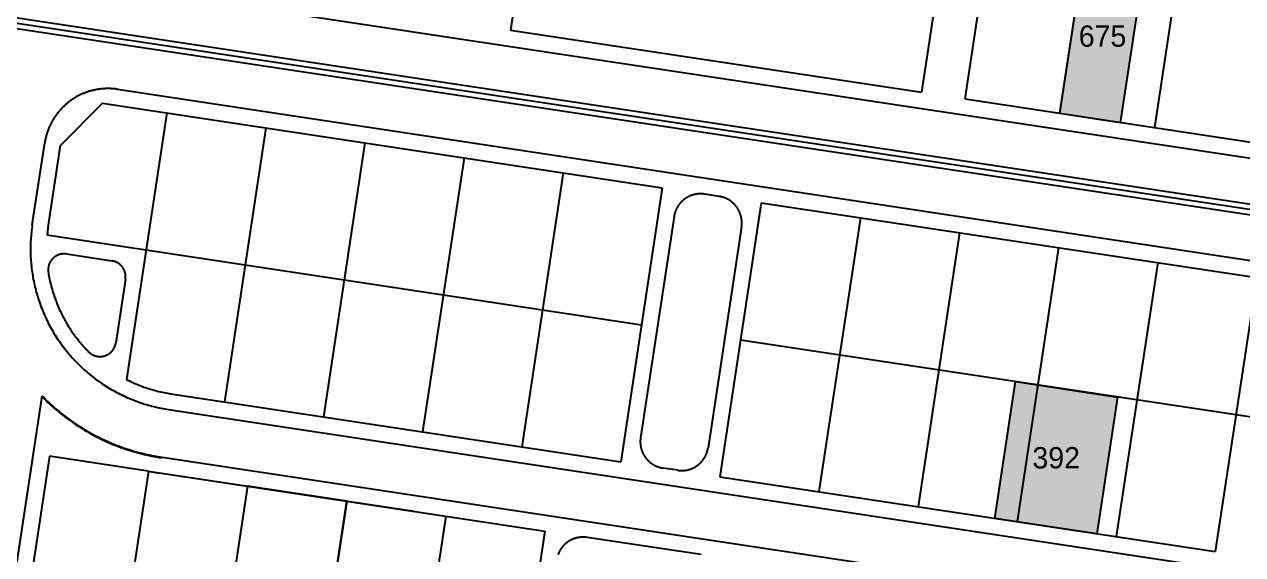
# Model space of a CAD drawing. Header units: metres. Extents: x 680594 to 684853, y 828874 to 830078.
# Drawn here: x 681209.9 to 681438.4, y 829731.7 to 829831.2 of the extents above; entities that cross this region are included whole.
import ezdxf
from ezdxf.enums import TextEntityAlignment as Align

# ---------------------------------------------------------------- set-up
doc = ezdxf.new("R2010")
doc.units = ezdxf.units.M
for name, color, linetype in [('PLOT_LINES', 7, 'Continuous'), ('PLOT_NUMBERS', 7, 'Continuous'), ('SELECTED_PLOTS', 3, 'Continuous')]:
    doc.layers.add(name, color=color, linetype=linetype)

msp = doc.modelspace()

# ---------------------------------------------------------------- hatches: boundary and pattern name
at = {"layer": 'SELECTED_PLOTS'}
h = msp.add_hatch(color=3, dxfattribs=at)
h.dxf.hatch_style = 1
h.paths.add_polyline_path([(681415.44, 829812.75), (681404.11, 829814.45), (681408.81, 829845.29), (681420.1, 829843.58)])
h = msp.add_hatch(color=3, dxfattribs=at)
h.dxf.hatch_style = 1
h.paths.add_polyline_path([(681395.81, 829764.18), (681399.9, 829763.55), (681414.92, 829761.25), (681411.02, 829735.56), (681391.92, 829738.46)])

# ---------------------------------------------------------------- linework, layer by layer
at = {"layer": 'PLOT_LINES'}
for points in [[(681309.65, 829886.98), (681301.06, 829830.12)], [(681386.78, 829875.32), (681378.18, 829818.46)], [(681386.33, 829817.23), (681394.93, 829874.09)], [(681404.13, 829814.54), (681412.72, 829871.39)], [(681421.93, 829811.85), (681430.52, 829868.7)], [(680992.67, 829864.11), (681644.26, 829765.59)], [(680992.67, 829864.11), (681644.26, 829765.59)], [(681006.12, 829863.09), (681644.43, 829766.58)], [(681007.11, 829860.91), (681644.13, 829764.6)], [(681230.17, 829837.81), (681448.17, 829804.85)], [(681301.06, 829830.12), (681378.18, 829818.46)], [(681227.33, 829819.02), (681227.19, 829819.04), (681227.05, 829819.06), (681226.91, 829819.08), (681226.77, 829819.09), (681226.63, 829819.11), (681226.49, 829819.12), (681226.35, 829819.13), (681226.21, 829819.14), (681226.07, 829819.15), (681225.93, 829819.15), (681225.79, 829819.15), (681225.65, 829819.16), (681225.5, 829819.16), (681225.36, 829819.16), (681225.22, 829819.15), (681225.08, 829819.15), (681224.94, 829819.14), (681224.8, 829819.13), (681224.66, 829819.13), (681224.52, 829819.11), (681224.38, 829819.1), (681224.24, 829819.09), (681224.1, 829819.07), (681223.96, 829819.05), (681223.82, 829819.03), (681223.68, 829819.01), (681223.54, 829818.99), (681223.41, 829818.97), (681223.27, 829818.94), (681223.13, 829818.91), (681222.99, 829818.88), (681222.85, 829818.85), (681222.72, 829818.82), (681222.58, 829818.79), (681222.45, 829818.75), (681222.31, 829818.72), (681222.17, 829818.68), (681222.04, 829818.64), (681221.91, 829818.6), (681221.77, 829818.55), (681221.64, 829818.51), (681221.51, 829818.46), (681221.37, 829818.41), (681221.24, 829818.36), (681221.11, 829818.31), (681220.98, 829818.26), (681220.85, 829818.21), (681220.72, 829818.15), (681220.59, 829818.09), (681220.46, 829818.03), (681220.34, 829817.97), (681220.21, 829817.91), (681220.08, 829817.85), (681219.96, 829817.78), (681219.84, 829817.72), (681219.71, 829817.65), (681219.59, 829817.58), (681219.47, 829817.51), (681219.35, 829817.44), (681219.23, 829817.37), (681219.11, 829817.29), (681218.99, 829817.22), (681218.87, 829817.14), (681218.76, 829817.06), (681218.64, 829816.98), (681218.53, 829816.9), (681218.41, 829816.82), (681218.3, 829816.73), (681218.19, 829816.65), (681218.08, 829816.56), (681217.97, 829816.47), (681217.86, 829816.38), (681217.75, 829816.29), (681217.64, 829816.2), (681217.54, 829816.11), (681217.43, 829816.01), (681217.33, 829815.92), (681217.23, 829815.82), (681217.13, 829815.72), (681217.03, 829815.62), (681216.93, 829815.52), (681216.83, 829815.42), (681216.74, 829815.32), (681216.64, 829815.21), (681216.55, 829815.11), (681216.45, 829815), (681216.36, 829814.9), (681216.27, 829814.79), (681216.18, 829814.68), (681216.1, 829814.57), (681216.01, 829814.46), (681215.92, 829814.35), (681215.84, 829814.23), (681215.76, 829814.12), (681215.68, 829814), (681215.6, 829813.89), (681215.52, 829813.77), (681215.44, 829813.65), (681215.37, 829813.53), (681215.29, 829813.42), (681215.22, 829813.29), (681215.15, 829813.17), (681215.08, 829813.05), (681215.01, 829812.93), (681214.94, 829812.8), (681214.88, 829812.68), (681214.82, 829812.55), (681214.75, 829812.43), (681214.69, 829812.3), (681214.63, 829812.17), (681214.57, 829812.05), (681214.52, 829811.92), (681214.46, 829811.79), (681214.41, 829811.66), (681214.36, 829811.53), (681214.31, 829811.4), (681214.26, 829811.26), (681214.21, 829811.13), (681214.16, 829811), (681214.12, 829810.87), (681214.08, 829810.73), (681214.04, 829810.6), (681214, 829810.46), (681213.96, 829810.33), (681213.92, 829810.19), (681213.89, 829810.05), (681213.85, 829809.92), (681213.82, 829809.78), (681213.79, 829809.64), (681213.76, 829809.51), (681213.74, 829809.37), (681213.71, 829809.23), (681213.69, 829809.09), (681213.67, 829808.95)], [(681227.33, 829819.02), (681518.5, 829775)], [(681386.33, 829817.23), (681448.62, 829807.81)], [(681216.63, 829808.5), (681224.54, 829816.41)], [(681224.54, 829816.41), (681329.51, 829800.54)], [(681236.57, 829814.59), (681229, 829764.56)], [(681255.16, 829811.78), (681247.38, 829760.36)], [(681211.34, 829793.57), (681213.67, 829808.95)], [(681214.31, 829793.12), (681216.63, 829808.5)], [(681273.75, 829808.97), (681265.97, 829757.55)], [(681292.33, 829806.16), (681284.56, 829754.74)], [(681310.92, 829803.35), (681303.15, 829751.93)], [(681329.51, 829800.54), (681321.74, 829749.12)], [(681337.42, 829799.34), (681337.36, 829799.35), (681337.31, 829799.36), (681337.25, 829799.37), (681337.19, 829799.37), (681337.13, 829799.38), (681337.07, 829799.38), (681337.01, 829799.39), (681336.96, 829799.39), (681336.9, 829799.39), (681336.84, 829799.4), (681336.78, 829799.4), (681336.72, 829799.4), (681336.66, 829799.4), (681336.6, 829799.4), (681336.55, 829799.4), (681336.49, 829799.4), (681336.43, 829799.39), (681336.37, 829799.39), (681336.31, 829799.39), (681336.25, 829799.38), (681336.19, 829799.38), (681336.14, 829799.37), (681336.08, 829799.36), (681336.02, 829799.36), (681335.96, 829799.35), (681335.9, 829799.34), (681335.85, 829799.33), (681335.79, 829799.32), (681335.73, 829799.31), (681335.67, 829799.3), (681335.62, 829799.29), (681335.56, 829799.27), (681335.5, 829799.26), (681335.44, 829799.24), (681335.39, 829799.23), (681335.33, 829799.21), (681335.27, 829799.2), (681335.22, 829799.18), (681335.16, 829799.16), (681335.11, 829799.15), (681335.05, 829799.13), (681335, 829799.11), (681334.94, 829799.09), (681334.89, 829799.07), (681334.83, 829799.05), (681334.78, 829799.02), (681334.72, 829799), (681334.67, 829798.98), (681334.62, 829798.96), (681334.56, 829798.93), (681334.51, 829798.91), (681334.46, 829798.88), (681334.4, 829798.85), (681334.35, 829798.83), (681334.3, 829798.8), (681334.25, 829798.77), (681334.2, 829798.74), (681334.15, 829798.71), (681334.1, 829798.68), (681334.05, 829798.65), (681334, 829798.62), (681333.95, 829798.59), (681333.9, 829798.56), (681333.85, 829798.52), (681333.8, 829798.49), (681333.75, 829798.46), (681333.71, 829798.42), (681333.66, 829798.39), (681333.61, 829798.35), (681333.57, 829798.32), (681333.52, 829798.28), (681333.48, 829798.24), (681333.43, 829798.2), (681333.39, 829798.17), (681333.34, 829798.13), (681333.3, 829798.09), (681333.26, 829798.05), (681333.21, 829798.01), (681333.17, 829797.97), (681333.13, 829797.93), (681333.09, 829797.88), (681333.05, 829797.84), (681333.01, 829797.8), (681332.97, 829797.76), (681332.93, 829797.71), (681332.89, 829797.67), (681332.85, 829797.62), (681332.82, 829797.58), (681332.78, 829797.53), (681332.74, 829797.49), (681332.71, 829797.44), (681332.67, 829797.39), (681332.64, 829797.35), (681332.6, 829797.3), (681332.57, 829797.25), (681332.54, 829797.2), (681332.5, 829797.15), (681332.47, 829797.11), (681332.44, 829797.06), (681332.41, 829797.01), (681332.38, 829796.96), (681332.35, 829796.91), (681332.32, 829796.85), (681332.29, 829796.8), (681332.26, 829796.75), (681332.24, 829796.7), (681332.21, 829796.65), (681332.18, 829796.6), (681332.16, 829796.54), (681332.13, 829796.49), (681332.11, 829796.44), (681332.08, 829796.38), (681332.06, 829796.33), (681332.04, 829796.27), (681332.02, 829796.22), (681332, 829796.16), (681331.98, 829796.11), (681331.96, 829796.05), (681331.94, 829796), (681331.92, 829795.94), (681331.9, 829795.89), (681331.88, 829795.83), (681331.87, 829795.78), (681331.85, 829795.72), (681331.84, 829795.66), (681331.82, 829795.61), (681331.81, 829795.55), (681331.8, 829795.49), (681331.78, 829795.43), (681331.77, 829795.38), (681331.76, 829795.32), (681331.75, 829795.26), (681331.74, 829795.2), (681331.73, 829795.15)], [(681340.19, 829798.92), (681337.42, 829799.34)], [(681344.39, 829793.23), (681344.4, 829793.29), (681344.4, 829793.35), (681344.41, 829793.41), (681344.42, 829793.46), (681344.42, 829793.52), (681344.43, 829793.58), (681344.43, 829793.64), (681344.43, 829793.7), (681344.44, 829793.75), (681344.44, 829793.81), (681344.44, 829793.87), (681344.44, 829793.93), (681344.44, 829793.99), (681344.44, 829794.04), (681344.44, 829794.1), (681344.44, 829794.16), (681344.44, 829794.22), (681344.43, 829794.28), (681344.43, 829794.33), (681344.43, 829794.39), (681344.42, 829794.45), (681344.41, 829794.51), (681344.41, 829794.57), (681344.4, 829794.62), (681344.39, 829794.68), (681344.38, 829794.74), (681344.38, 829794.8), (681344.37, 829794.85), (681344.36, 829794.91), (681344.34, 829794.97), (681344.33, 829795.03), (681344.32, 829795.08), (681344.31, 829795.14), (681344.29, 829795.2), (681344.28, 829795.25), (681344.26, 829795.31), (681344.25, 829795.36), (681344.23, 829795.42), (681344.21, 829795.48), (681344.2, 829795.53), (681344.18, 829795.59), (681344.16, 829795.64), (681344.14, 829795.7), (681344.12, 829795.75), (681344.1, 829795.8), (681344.08, 829795.86), (681344.05, 829795.91), (681344.03, 829795.97), (681344.01, 829796.02), (681343.98, 829796.07), (681343.96, 829796.12), (681343.93, 829796.18), (681343.91, 829796.23), (681343.88, 829796.28), (681343.85, 829796.33), (681343.83, 829796.38), (681343.8, 829796.43), (681343.77, 829796.49), (681343.74, 829796.54), (681343.71, 829796.59), (681343.68, 829796.63), (681343.65, 829796.68), (681343.62, 829796.73), (681343.58, 829796.78), (681343.55, 829796.83), (681343.52, 829796.88), (681343.48, 829796.92), (681343.45, 829796.97), (681343.41, 829797.02), (681343.38, 829797.06), (681343.34, 829797.11), (681343.31, 829797.15), (681343.27, 829797.2), (681343.23, 829797.24), (681343.19, 829797.29), (681343.15, 829797.33), (681343.12, 829797.37), (681343.08, 829797.42), (681343.04, 829797.46), (681342.99, 829797.5), (681342.95, 829797.54), (681342.91, 829797.58), (681342.87, 829797.62), (681342.83, 829797.66), (681342.78, 829797.7), (681342.74, 829797.74), (681342.7, 829797.78), (681342.65, 829797.81), (681342.61, 829797.85), (681342.56, 829797.89), (681342.52, 829797.92), (681342.47, 829797.96), (681342.42, 829797.99), (681342.38, 829798.03), (681342.33, 829798.06), (681342.28, 829798.1), (681342.23, 829798.13), (681342.19, 829798.16), (681342.14, 829798.19), (681342.09, 829798.22), (681342.04, 829798.25), (681341.99, 829798.28), (681341.94, 829798.31), (681341.89, 829798.34), (681341.84, 829798.37), (681341.78, 829798.4), (681341.73, 829798.42), (681341.68, 829798.45), (681341.63, 829798.48), (681341.58, 829798.5), (681341.52, 829798.53), (681341.47, 829798.55), (681341.42, 829798.57), (681341.36, 829798.6), (681341.31, 829798.62), (681341.26, 829798.64), (681341.2, 829798.66), (681341.15, 829798.68), (681341.09, 829798.7), (681341.04, 829798.72), (681340.98, 829798.74), (681340.93, 829798.75), (681340.87, 829798.77), (681340.82, 829798.79), (681340.76, 829798.8), (681340.7, 829798.82), (681340.65, 829798.83), (681340.59, 829798.85), (681340.53, 829798.86), (681340.48, 829798.87), (681340.42, 829798.88), (681340.36, 829798.89), (681340.31, 829798.91), (681340.25, 829798.91), (681340.19, 829798.92)], [(681348.1, 829797.73), (681340.33, 829746.31)], [(681348.1, 829797.73), (681459.72, 829780.85)], [(681331.73, 829795.15), (681325.45, 829753.62)], [(681366.69, 829794.92), (681358.92, 829743.5)], [(681211.34, 829793.57), (681211.29, 829793.22), (681211.24, 829792.86), (681211.2, 829792.51), (681211.16, 829792.16), (681211.13, 829791.81), (681211.1, 829791.46), (681211.07, 829791.1), (681211.05, 829790.75), (681211.03, 829790.39), (681211.02, 829790.04), (681211.01, 829789.69), (681211, 829789.33), (681211, 829788.98), (681211, 829788.62), (681211.01, 829788.27), (681211.02, 829787.92), (681211.03, 829787.56), (681211.05, 829787.21), (681211.08, 829786.86), (681211.1, 829786.5), (681211.13, 829786.15), (681211.17, 829785.8), (681211.21, 829785.44), (681211.25, 829785.09), (681211.3, 829784.74), (681211.35, 829784.39), (681211.41, 829784.04), (681211.47, 829783.69), (681211.53, 829783.34), (681211.6, 829783), (681211.67, 829782.65), (681211.75, 829782.3), (681211.83, 829781.96), (681211.91, 829781.62), (681212, 829781.27), (681212.09, 829780.93), (681212.19, 829780.59), (681212.29, 829780.25), (681212.39, 829779.91), (681212.5, 829779.57), (681212.61, 829779.24), (681212.73, 829778.9), (681212.85, 829778.57), (681212.97, 829778.24), (681213.1, 829777.91), (681213.23, 829777.58), (681213.36, 829777.25), (681213.5, 829776.92), (681213.65, 829776.6), (681213.79, 829776.28), (681213.94, 829775.96), (681214.1, 829775.64), (681214.25, 829775.32), (681214.41, 829775.01), (681214.58, 829774.69), (681214.75, 829774.38), (681214.92, 829774.07), (681215.1, 829773.76), (681215.28, 829773.46), (681215.46, 829773.15), (681215.64, 829772.85), (681215.83, 829772.55), (681216.03, 829772.26), (681216.22, 829771.96), (681216.42, 829771.67), (681216.63, 829771.38), (681216.83, 829771.09), (681217.04, 829770.81), (681217.26, 829770.53), (681217.47, 829770.25), (681217.69, 829769.97), (681217.92, 829769.69), (681218.14, 829769.42), (681218.37, 829769.15), (681218.61, 829768.88), (681218.84, 829768.62), (681219.08, 829768.36), (681219.32, 829768.1), (681219.57, 829767.84), (681219.82, 829767.59), (681220.07, 829767.34), (681220.32, 829767.09), (681220.58, 829766.85), (681220.84, 829766.61), (681221.1, 829766.37), (681221.36, 829766.13), (681221.63, 829765.9), (681221.9, 829765.67), (681222.17, 829765.45), (681222.45, 829765.22), (681222.73, 829765.01), (681223.01, 829764.79), (681223.29, 829764.58), (681223.58, 829764.37), (681223.86, 829764.16), (681224.16, 829763.96), (681224.45, 829763.76), (681224.74, 829763.56), (681225.04, 829763.37), (681225.34, 829763.18), (681225.64, 829763), (681225.95, 829762.81), (681226.25, 829762.64), (681226.56, 829762.46), (681226.87, 829762.29), (681227.18, 829762.12), (681227.49, 829761.96), (681227.81, 829761.8), (681228.13, 829761.64), (681228.45, 829761.49), (681228.77, 829761.34), (681229.09, 829761.19), (681229.42, 829761.05), (681229.74, 829760.91), (681230.07, 829760.78), (681230.4, 829760.65), (681230.73, 829760.52), (681231.06, 829760.4), (681231.4, 829760.28), (681231.73, 829760.16), (681232.07, 829760.05), (681232.41, 829759.95), (681232.74, 829759.84), (681233.08, 829759.74), (681233.43, 829759.65), (681233.77, 829759.56), (681234.11, 829759.47), (681234.46, 829759.39), (681234.8, 829759.31), (681235.15, 829759.23), (681235.49, 829759.16), (681235.84, 829759.09), (681236.19, 829759.03), (681236.54, 829758.97), (681236.89, 829758.92)], [(681214.31, 829793.12), (681214.27, 829792.88), (681214.24, 829792.64), (681214.21, 829792.4), (681214.18, 829792.17), (681214.15, 829791.93), (681214.13, 829791.69)], [(681344.39, 829793.23), (681338.11, 829751.7)], [(681385.28, 829792.11), (681377.5, 829740.69)], [(681214.09, 829791.69), (681325.62, 829774.83)], [(681217.76, 829788.11), (681217.72, 829788.11), (681217.69, 829788.11), (681217.65, 829788.12), (681217.62, 829788.12), (681217.58, 829788.13), (681217.55, 829788.13), (681217.51, 829788.13), (681217.48, 829788.13), (681217.44, 829788.14), (681217.41, 829788.14), (681217.37, 829788.14), (681217.34, 829788.14), (681217.3, 829788.14), (681217.27, 829788.14), (681217.23, 829788.14), (681217.2, 829788.14), (681217.16, 829788.14), (681217.13, 829788.13), (681217.09, 829788.13), (681217.06, 829788.13), (681217.02, 829788.13), (681216.99, 829788.12), (681216.95, 829788.12), (681216.92, 829788.11), (681216.88, 829788.11), (681216.85, 829788.1), (681216.82, 829788.1), (681216.78, 829788.09), (681216.75, 829788.09), (681216.71, 829788.08), (681216.68, 829788.07), (681216.64, 829788.06), (681216.61, 829788.06), (681216.58, 829788.05), (681216.54, 829788.04), (681216.51, 829788.03), (681216.47, 829788.02), (681216.44, 829788.01), (681216.41, 829788), (681216.37, 829787.99), (681216.34, 829787.98), (681216.31, 829787.97), (681216.27, 829787.95), (681216.24, 829787.94), (681216.21, 829787.93), (681216.18, 829787.92), (681216.14, 829787.9), (681216.11, 829787.89), (681216.08, 829787.88), (681216.05, 829787.86), (681216.02, 829787.85), (681215.98, 829787.83), (681215.95, 829787.82), (681215.92, 829787.8), (681215.89, 829787.78), (681215.86, 829787.77), (681215.83, 829787.75), (681215.8, 829787.73), (681215.77, 829787.71), (681215.74, 829787.7), (681215.71, 829787.68), (681215.68, 829787.66), (681215.65, 829787.64), (681215.62, 829787.62), (681215.59, 829787.6), (681215.56, 829787.58), (681215.54, 829787.56), (681215.51, 829787.54), (681215.48, 829787.52), (681215.45, 829787.5), (681215.42, 829787.47), (681215.4, 829787.45), (681215.37, 829787.43), (681215.34, 829787.41), (681215.32, 829787.38), (681215.29, 829787.36), (681215.27, 829787.34), (681215.24, 829787.31), (681215.21, 829787.29), (681215.19, 829787.26), (681215.17, 829787.24), (681215.14, 829787.21), (681215.12, 829787.19), (681215.09, 829787.16), (681215.07, 829787.14), (681215.05, 829787.11), (681215.02, 829787.08), (681215, 829787.06), (681214.98, 829787.03), (681214.96, 829787), (681214.94, 829786.97), (681214.91, 829786.95), (681214.89, 829786.92), (681214.87, 829786.89), (681214.85, 829786.86), (681214.83, 829786.83), (681214.81, 829786.8), (681214.79, 829786.77), (681214.77, 829786.74), (681214.76, 829786.71), (681214.74, 829786.68), (681214.72, 829786.65), (681214.7, 829786.62), (681214.69, 829786.59), (681214.67, 829786.56), (681214.65, 829786.53), (681214.64, 829786.5), (681214.62, 829786.47), (681214.6, 829786.44), (681214.59, 829786.41), (681214.58, 829786.37), (681214.56, 829786.34), (681214.55, 829786.31), (681214.53, 829786.28), (681214.52, 829786.25), (681214.51, 829786.21), (681214.5, 829786.18), (681214.48, 829786.15), (681214.47, 829786.11), (681214.46, 829786.08), (681214.45, 829786.05), (681214.44, 829786.01), (681214.43, 829785.98), (681214.42, 829785.95), (681214.41, 829785.91), (681214.4, 829785.88), (681214.39, 829785.85), (681214.39, 829785.81), (681214.38, 829785.78), (681214.37, 829785.74), (681214.36, 829785.71), (681214.36, 829785.67), (681214.35, 829785.64), (681214.35, 829785.61), (681214.34, 829785.57), (681214.34, 829785.54), (681214.33, 829785.5), (681214.33, 829785.47), (681214.32, 829785.43), (681214.32, 829785.4), (681214.32, 829785.36), (681214.31, 829785.33), (681214.31, 829785.29), (681214.31, 829785.26), (681214.31, 829785.22), (681214.31, 829785.19), (681214.31, 829785.15), (681214.31, 829785.12), (681214.31, 829785.08), (681214.31, 829785.05), (681214.31, 829785.01), (681214.31, 829784.98), (681214.32, 829784.94), (681214.32, 829784.91), (681214.32, 829784.87), (681214.32, 829784.84), (681214.33, 829784.8), (681214.33, 829784.77), (681214.34, 829784.73), (681214.34, 829784.7), (681214.35, 829784.66)], [(681217.76, 829788.11), (681226.3, 829786.81)], [(681403.87, 829789.3), (681396.09, 829737.88)], [(681228.82, 829783.4), (681228.82, 829783.43), (681228.83, 829783.47), (681228.83, 829783.5), (681228.84, 829783.54), (681228.84, 829783.57), (681228.84, 829783.61), (681228.84, 829783.64), (681228.85, 829783.68), (681228.85, 829783.71), (681228.85, 829783.75), (681228.85, 829783.78), (681228.85, 829783.82), (681228.85, 829783.85), (681228.85, 829783.89), (681228.85, 829783.92), (681228.85, 829783.96), (681228.85, 829783.99), (681228.85, 829784.03), (681228.84, 829784.06), (681228.84, 829784.1), (681228.84, 829784.13), (681228.83, 829784.16), (681228.83, 829784.2), (681228.83, 829784.23), (681228.82, 829784.27), (681228.82, 829784.3), (681228.81, 829784.34), (681228.81, 829784.37), (681228.8, 829784.41), (681228.79, 829784.44), (681228.79, 829784.47), (681228.78, 829784.51), (681228.77, 829784.54), (681228.76, 829784.58), (681228.75, 829784.61), (681228.74, 829784.64), (681228.73, 829784.68), (681228.72, 829784.71), (681228.71, 829784.74), (681228.7, 829784.78), (681228.69, 829784.81), (681228.68, 829784.84), (681228.67, 829784.88), (681228.66, 829784.91), (681228.64, 829784.94), (681228.63, 829784.97), (681228.62, 829785.01), (681228.6, 829785.04), (681228.59, 829785.07), (681228.58, 829785.1), (681228.56, 829785.13), (681228.55, 829785.17), (681228.53, 829785.2), (681228.52, 829785.23), (681228.5, 829785.26), (681228.48, 829785.29), (681228.47, 829785.32), (681228.45, 829785.35), (681228.43, 829785.38), (681228.41, 829785.41), (681228.39, 829785.44), (681228.38, 829785.47), (681228.36, 829785.5), (681228.34, 829785.53), (681228.32, 829785.56), (681228.3, 829785.59), (681228.28, 829785.61), (681228.26, 829785.64), (681228.23, 829785.67), (681228.21, 829785.7), (681228.19, 829785.72), (681228.17, 829785.75), (681228.15, 829785.78), (681228.12, 829785.81), (681228.1, 829785.83), (681228.08, 829785.86), (681228.06, 829785.88), (681228.03, 829785.91), (681228.01, 829785.93), (681227.98, 829785.96), (681227.96, 829785.98), (681227.93, 829786.01), (681227.91, 829786.03), (681227.88, 829786.06), (681227.86, 829786.08), (681227.83, 829786.1), (681227.8, 829786.13), (681227.78, 829786.15), (681227.75, 829786.17), (681227.72, 829786.19), (681227.7, 829786.21), (681227.67, 829786.23), (681227.64, 829786.26), (681227.61, 829786.28), (681227.58, 829786.3), (681227.56, 829786.32), (681227.53, 829786.34), (681227.5, 829786.36), (681227.47, 829786.37), (681227.44, 829786.39), (681227.41, 829786.41), (681227.38, 829786.43), (681227.35, 829786.45), (681227.32, 829786.46), (681227.29, 829786.48), (681227.26, 829786.5), (681227.23, 829786.51), (681227.19, 829786.53), (681227.16, 829786.55), (681227.13, 829786.56), (681227.1, 829786.58), (681227.07, 829786.59), (681227.04, 829786.6), (681227, 829786.62), (681226.97, 829786.63), (681226.94, 829786.64), (681226.91, 829786.66), (681226.87, 829786.67), (681226.84, 829786.68), (681226.81, 829786.69), (681226.78, 829786.7), (681226.74, 829786.71), (681226.71, 829786.72), (681226.68, 829786.73), (681226.64, 829786.74), (681226.61, 829786.75), (681226.57, 829786.76), (681226.54, 829786.77), (681226.51, 829786.78), (681226.47, 829786.78), (681226.44, 829786.79), (681226.4, 829786.8), (681226.37, 829786.8), (681226.33, 829786.81), (681226.3, 829786.81)], [(681422.46, 829786.49), (681414.68, 829735.07)], [(681214.35, 829784.66), (681214.4, 829784.35), (681214.46, 829784.03), (681214.52, 829783.72), (681214.58, 829783.4), (681214.65, 829783.09), (681214.72, 829782.78), (681214.79, 829782.46), (681214.87, 829782.15), (681214.95, 829781.84), (681215.04, 829781.53), (681215.13, 829781.23), (681215.22, 829780.92), (681215.32, 829780.61), (681215.42, 829780.31), (681215.52, 829780.01), (681215.63, 829779.7), (681215.74, 829779.4), (681215.85, 829779.1), (681215.97, 829778.81), (681216.09, 829778.51), (681216.22, 829778.21), (681216.34, 829777.92), (681216.47, 829777.63), (681216.61, 829777.34), (681216.75, 829777.05), (681216.89, 829776.76), (681217.03, 829776.47), (681217.18, 829776.19), (681217.33, 829775.91), (681217.49, 829775.63), (681217.65, 829775.35), (681217.81, 829775.07), (681217.97, 829774.79), (681218.14, 829774.52), (681218.31, 829774.25), (681218.48, 829773.98), (681218.66, 829773.71), (681218.84, 829773.45), (681219.03, 829773.19), (681219.21, 829772.92), (681219.4, 829772.67), (681219.59, 829772.41), (681219.79, 829772.16), (681219.99, 829771.9), (681220.19, 829771.65), (681220.39, 829771.41), (681220.6, 829771.16), (681220.81, 829770.92), (681221.02, 829770.68), (681221.24, 829770.44), (681221.46, 829770.21), (681221.68, 829769.98), (681221.9, 829769.75)], [(681228.82, 829783.4), (681227, 829771.41)], [(681441.04, 829783.68), (681433.27, 829732.26)], [(681221.9, 829769.75), (681221.93, 829769.72), (681221.95, 829769.7), (681221.98, 829769.67), (681222, 829769.65), (681222.03, 829769.63), (681222.05, 829769.6), (681222.08, 829769.58), (681222.11, 829769.56), (681222.13, 829769.54), (681222.16, 829769.51), (681222.19, 829769.49), (681222.22, 829769.47), (681222.24, 829769.45), (681222.27, 829769.43), (681222.3, 829769.41), (681222.33, 829769.39), (681222.36, 829769.37), (681222.39, 829769.35), (681222.42, 829769.33), (681222.45, 829769.31), (681222.48, 829769.29), (681222.51, 829769.27), (681222.54, 829769.26), (681222.57, 829769.24), (681222.6, 829769.22), (681222.63, 829769.21), (681222.66, 829769.19), (681222.69, 829769.17), (681222.72, 829769.16), (681222.75, 829769.14), (681222.78, 829769.13), (681222.82, 829769.11), (681222.85, 829769.1), (681222.88, 829769.09), (681222.91, 829769.07), (681222.95, 829769.06), (681222.98, 829769.05), (681223.01, 829769.04), (681223.04, 829769.02), (681223.08, 829769.01), (681223.11, 829769), (681223.14, 829768.99), (681223.18, 829768.98), (681223.21, 829768.97), (681223.24, 829768.96), (681223.28, 829768.95), (681223.31, 829768.94), (681223.34, 829768.93), (681223.38, 829768.93), (681223.41, 829768.92), (681223.45, 829768.91), (681223.48, 829768.91), (681223.52, 829768.9), (681223.55, 829768.89), (681223.58, 829768.89), (681223.62, 829768.88), (681223.65, 829768.88), (681223.69, 829768.87), (681223.72, 829768.87), (681223.76, 829768.87), (681223.79, 829768.86), (681223.83, 829768.86), (681223.86, 829768.86), (681223.9, 829768.86), (681223.93, 829768.86), (681223.97, 829768.85), (681224, 829768.85), (681224.04, 829768.85), (681224.07, 829768.85), (681224.11, 829768.85), (681224.14, 829768.86), (681224.18, 829768.86), (681224.21, 829768.86), (681224.25, 829768.86), (681224.28, 829768.86), (681224.32, 829768.87), (681224.35, 829768.87), (681224.39, 829768.87), (681224.42, 829768.88), (681224.46, 829768.88), (681224.49, 829768.89), (681224.52, 829768.89), (681224.56, 829768.9), (681224.59, 829768.91), (681224.63, 829768.91), (681224.66, 829768.92), (681224.7, 829768.93), (681224.73, 829768.93), (681224.76, 829768.94), (681224.8, 829768.95), (681224.83, 829768.96), (681224.87, 829768.97), (681224.9, 829768.98), (681224.93, 829768.99), (681224.97, 829769), (681225, 829769.01), (681225.03, 829769.02), (681225.06, 829769.03), (681225.1, 829769.05), (681225.13, 829769.06), (681225.16, 829769.07), (681225.19, 829769.09), (681225.23, 829769.1), (681225.26, 829769.11), (681225.29, 829769.13), (681225.32, 829769.14), (681225.35, 829769.16), (681225.39, 829769.17), (681225.42, 829769.19), (681225.45, 829769.21), (681225.48, 829769.22), (681225.51, 829769.24), (681225.54, 829769.26), (681225.57, 829769.27), (681225.6, 829769.29), (681225.63, 829769.31), (681225.66, 829769.33), (681225.69, 829769.35), (681225.72, 829769.37), (681225.75, 829769.39), (681225.77, 829769.41), (681225.8, 829769.43), (681225.83, 829769.45), (681225.86, 829769.47), (681225.89, 829769.49), (681225.91, 829769.51), (681225.94, 829769.53), (681225.97, 829769.56), (681225.99, 829769.58), (681226.02, 829769.6), (681226.05, 829769.63), (681226.07, 829769.65), (681226.1, 829769.67), (681226.12, 829769.7), (681226.15, 829769.72), (681226.17, 829769.75), (681226.2, 829769.77), (681226.22, 829769.8), (681226.25, 829769.82), (681226.27, 829769.85), (681226.29, 829769.87), (681226.32, 829769.9), (681226.34, 829769.93), (681226.36, 829769.95), (681226.38, 829769.98), (681226.4, 829770.01), (681226.42, 829770.04), (681226.45, 829770.06), (681226.47, 829770.09), (681226.49, 829770.12), (681226.51, 829770.15), (681226.53, 829770.18), (681226.55, 829770.21), (681226.57, 829770.24), (681226.58, 829770.27), (681226.6, 829770.3), (681226.62, 829770.33), (681226.64, 829770.36), (681226.65, 829770.39), (681226.67, 829770.42), (681226.69, 829770.45), (681226.7, 829770.48), (681226.72, 829770.51), (681226.74, 829770.54), (681226.75, 829770.57), (681226.77, 829770.6), (681226.78, 829770.64), (681226.79, 829770.67), (681226.81, 829770.7), (681226.82, 829770.73), (681226.83, 829770.77), (681226.85, 829770.8), (681226.86, 829770.83), (681226.87, 829770.86), (681226.88, 829770.9), (681226.89, 829770.93), (681226.9, 829770.96), (681226.91, 829771), (681226.92, 829771.03), (681226.93, 829771.06), (681226.94, 829771.1), (681226.95, 829771.13), (681226.96, 829771.17), (681226.97, 829771.2), (681226.97, 829771.23), (681226.98, 829771.27), (681226.99, 829771.3), (681226.99, 829771.34), (681227, 829771.37), (681227, 829771.41)], [(681344.21, 829772.02), (681455.83, 829755.14)], [(681229, 829764.56), (681229.29, 829764.41), (681229.59, 829764.27), (681229.88, 829764.13), (681230.18, 829763.99), (681230.47, 829763.86), (681230.77, 829763.73), (681231.07, 829763.61), (681231.38, 829763.49), (681231.68, 829763.37), (681231.99, 829763.26), (681232.29, 829763.14), (681232.6, 829763.04), (681232.91, 829762.94), (681233.22, 829762.84), (681233.53, 829762.74), (681233.84, 829762.65), (681234.15, 829762.56), (681234.47, 829762.48), (681234.78, 829762.39), (681235.1, 829762.32), (681235.42, 829762.24), (681235.74, 829762.17), (681236.05, 829762.11), (681236.37, 829762.05), (681236.69, 829761.99), (681237.02, 829761.93), (681237.34, 829761.88)], [(681207.4, 829722.92), (681213.22, 829761.42)], [(681213.2, 829761.3), (681213.53, 829760.97), (681213.86, 829760.64), (681214.2, 829760.32), (681214.54, 829760), (681214.88, 829759.69), (681215.23, 829759.38), (681215.58, 829759.07), (681215.93, 829758.77), (681216.29, 829758.47), (681216.65, 829758.18), (681217.01, 829757.89), (681217.38, 829757.6), (681217.75, 829757.32), (681218.12, 829757.05), (681218.5, 829756.78), (681218.88, 829756.51), (681219.26, 829756.24), (681219.65, 829755.99), (681220.04, 829755.73), (681220.43, 829755.48), (681220.83, 829755.24), (681221.22, 829755), (681221.63, 829754.76), (681222.03, 829754.53), (681222.44, 829754.31), (681222.84, 829754.08), (681223.26, 829753.87), (681223.67, 829753.66), (681224.09, 829753.45), (681224.5, 829753.25), (681224.93, 829753.05), (681225.35, 829752.86), (681225.78, 829752.67), (681226.2, 829752.49), (681226.63, 829752.31), (681227.06, 829752.14), (681227.5, 829751.97), (681227.93, 829751.81), (681228.37, 829751.66), (681228.81, 829751.5), (681229.25, 829751.36), (681229.7, 829751.22), (681230.14, 829751.08), (681230.59, 829750.95), (681231.03, 829750.82), (681231.48, 829750.7), (681231.93, 829750.59), (681232.39, 829750.48), (681232.84, 829750.38), (681233.29, 829750.28), (681233.75, 829750.18), (681234.21, 829750.09), (681234.66, 829750.01), (681235.12, 829749.93), (681235.58, 829749.86)], [(681213.22, 829761.42), (681213.55, 829761.09), (681213.88, 829760.76), (681214.22, 829760.44), (681214.55, 829760.12), (681214.9, 829759.81), (681215.24, 829759.5), (681215.59, 829759.19), (681215.94, 829758.89), (681216.3, 829758.59), (681216.66, 829758.29), (681217.02, 829758), (681217.39, 829757.72), (681217.76, 829757.44), (681218.14, 829757.16), (681218.51, 829756.89), (681218.89, 829756.62), (681219.28, 829756.35), (681219.66, 829756.09), (681220.05, 829755.84), (681220.44, 829755.59), (681220.84, 829755.34), (681221.24, 829755.1), (681221.64, 829754.87), (681222.04, 829754.64), (681222.45, 829754.41), (681222.86, 829754.19), (681223.27, 829753.97), (681223.68, 829753.76), (681224.1, 829753.55), (681224.52, 829753.35), (681224.94, 829753.15), (681225.36, 829752.96), (681225.79, 829752.77), (681226.21, 829752.59), (681226.64, 829752.41), (681227.08, 829752.24), (681227.51, 829752.07), (681227.95, 829751.91), (681228.38, 829751.75), (681228.82, 829751.6), (681229.27, 829751.46), (681229.71, 829751.32), (681230.15, 829751.18), (681230.6, 829751.05), (681231.05, 829750.92), (681231.5, 829750.8), (681231.95, 829750.69), (681232.4, 829750.58), (681232.85, 829750.47), (681233.31, 829750.37), (681233.76, 829750.28), (681234.22, 829750.19), (681234.68, 829750.11), (681235.14, 829750.03), (681235.6, 829749.96)], [(681237.34, 829761.88), (681321.74, 829749.12)], [(681236.89, 829758.92), (681436.61, 829728.72)], [(681325.45, 829753.62), (681325.44, 829753.56), (681325.44, 829753.5), (681325.43, 829753.44), (681325.42, 829753.39), (681325.42, 829753.33), (681325.41, 829753.27), (681325.41, 829753.21), (681325.4, 829753.16), (681325.4, 829753.1), (681325.4, 829753.04), (681325.4, 829752.98), (681325.4, 829752.92), (681325.4, 829752.86), (681325.4, 829752.81), (681325.4, 829752.75), (681325.4, 829752.69), (681325.4, 829752.63), (681325.4, 829752.57), (681325.41, 829752.52), (681325.41, 829752.46), (681325.42, 829752.4), (681325.42, 829752.34), (681325.43, 829752.28), (681325.44, 829752.23), (681325.45, 829752.17), (681325.45, 829752.11), (681325.46, 829752.05), (681325.47, 829752), (681325.48, 829751.94), (681325.49, 829751.88), (681325.51, 829751.83), (681325.52, 829751.77), (681325.53, 829751.71), (681325.55, 829751.66), (681325.56, 829751.6), (681325.58, 829751.54), (681325.59, 829751.49), (681325.61, 829751.43), (681325.62, 829751.38), (681325.64, 829751.32), (681325.66, 829751.26), (681325.68, 829751.21), (681325.7, 829751.15), (681325.72, 829751.1), (681325.74, 829751.05), (681325.76, 829750.99), (681325.78, 829750.94), (681325.81, 829750.88), (681325.83, 829750.83), (681325.85, 829750.78), (681325.88, 829750.73), (681325.9, 829750.67), (681325.93, 829750.62), (681325.96, 829750.57), (681325.98, 829750.52), (681326.01, 829750.47), (681326.04, 829750.42), (681326.07, 829750.37), (681326.1, 829750.32), (681326.13, 829750.27), (681326.16, 829750.22), (681326.19, 829750.17), (681326.22, 829750.12), (681326.25, 829750.07), (681326.29, 829750.02), (681326.32, 829749.97), (681326.35, 829749.93), (681326.39, 829749.88), (681326.42, 829749.83), (681326.46, 829749.79), (681326.5, 829749.74), (681326.53, 829749.7), (681326.57, 829749.65), (681326.61, 829749.61), (681326.65, 829749.56), (681326.68, 829749.52), (681326.72, 829749.48), (681326.76, 829749.43), (681326.8, 829749.39), (681326.84, 829749.35), (681326.89, 829749.31), (681326.93, 829749.27), (681326.97, 829749.23), (681327.01, 829749.19), (681327.05, 829749.15), (681327.1, 829749.11), (681327.14, 829749.07), (681327.19, 829749.04), (681327.23, 829749), (681327.28, 829748.96), (681327.32, 829748.93), (681327.37, 829748.89), (681327.41, 829748.86), (681327.46, 829748.82), (681327.51, 829748.79), (681327.56, 829748.75), (681327.6, 829748.72), (681327.65, 829748.69), (681327.7, 829748.66), (681327.75, 829748.63), (681327.8, 829748.6), (681327.85, 829748.57), (681327.9, 829748.54), (681327.95, 829748.51), (681328, 829748.48), (681328.05, 829748.45), (681328.11, 829748.43), (681328.16, 829748.4), (681328.21, 829748.37), (681328.26, 829748.35), (681328.31, 829748.32), (681328.37, 829748.3), (681328.42, 829748.28), (681328.47, 829748.25), (681328.53, 829748.23), (681328.58, 829748.21), (681328.64, 829748.19), (681328.69, 829748.17), (681328.75, 829748.15), (681328.8, 829748.13), (681328.86, 829748.11), (681328.91, 829748.1), (681328.97, 829748.08), (681329.02, 829748.06), (681329.08, 829748.05), (681329.14, 829748.03), (681329.19, 829748.02), (681329.25, 829748), (681329.31, 829747.99), (681329.36, 829747.98), (681329.42, 829747.97), (681329.48, 829747.96), (681329.53, 829747.95), (681329.59, 829747.94), (681329.65, 829747.93)], [(681332.42, 829747.51), (681332.47, 829747.5), (681332.53, 829747.49), (681332.59, 829747.49), (681332.65, 829747.48), (681332.71, 829747.47), (681332.76, 829747.47), (681332.82, 829747.46), (681332.88, 829747.46), (681332.94, 829747.46), (681333, 829747.45), (681333.05, 829747.45), (681333.11, 829747.45), (681333.17, 829747.45), (681333.23, 829747.45), (681333.29, 829747.45), (681333.34, 829747.46), (681333.4, 829747.46), (681333.46, 829747.46), (681333.52, 829747.46), (681333.58, 829747.47), (681333.63, 829747.47), (681333.69, 829747.48), (681333.75, 829747.49), (681333.81, 829747.49), (681333.87, 829747.5), (681333.92, 829747.51), (681333.98, 829747.52), (681334.04, 829747.53), (681334.1, 829747.54), (681334.15, 829747.55), (681334.21, 829747.56), (681334.27, 829747.57), (681334.32, 829747.59), (681334.38, 829747.6), (681334.44, 829747.62), (681334.49, 829747.63), (681334.55, 829747.65), (681334.6, 829747.66), (681334.66, 829747.68), (681334.71, 829747.7), (681334.77, 829747.72), (681334.83, 829747.74), (681334.88, 829747.76), (681334.93, 829747.78), (681334.99, 829747.8), (681335.04, 829747.82), (681335.1, 829747.84), (681335.15, 829747.86), (681335.2, 829747.89), (681335.26, 829747.91), (681335.31, 829747.94), (681335.36, 829747.96), (681335.41, 829747.99), (681335.47, 829748.01), (681335.52, 829748.04), (681335.57, 829748.07), (681335.62, 829748.1), (681335.67, 829748.12), (681335.72, 829748.15), (681335.77, 829748.18), (681335.82, 829748.21), (681335.87, 829748.25), (681335.92, 829748.28), (681335.97, 829748.31), (681336.01, 829748.34), (681336.06, 829748.38), (681336.11, 829748.41), (681336.15, 829748.44), (681336.2, 829748.48), (681336.25, 829748.52), (681336.29, 829748.55), (681336.34, 829748.59), (681336.38, 829748.63), (681336.43, 829748.66), (681336.47, 829748.7), (681336.51, 829748.74), (681336.56, 829748.78), (681336.6, 829748.82), (681336.64, 829748.86), (681336.68, 829748.9), (681336.72, 829748.94), (681336.77, 829748.98), (681336.81, 829749.03), (681336.84, 829749.07), (681336.88, 829749.11), (681336.92, 829749.15), (681336.96, 829749.2), (681337, 829749.24), (681337.04, 829749.29), (681337.07, 829749.33), (681337.11, 829749.38), (681337.14, 829749.42), (681337.18, 829749.47), (681337.21, 829749.52), (681337.25, 829749.57), (681337.28, 829749.61), (681337.31, 829749.66), (681337.34, 829749.71), (681337.38, 829749.76), (681337.41, 829749.81), (681337.44, 829749.86), (681337.47, 829749.91), (681337.5, 829749.96), (681337.53, 829750.01), (681337.55, 829750.06), (681337.58, 829750.11), (681337.61, 829750.16), (681337.64, 829750.21), (681337.66, 829750.27), (681337.69, 829750.32), (681337.71, 829750.37), (681337.73, 829750.42), (681337.76, 829750.48), (681337.78, 829750.53), (681337.8, 829750.58), (681337.82, 829750.64), (681337.84, 829750.69), (681337.86, 829750.75), (681337.88, 829750.8), (681337.9, 829750.86), (681337.92, 829750.91), (681337.94, 829750.97), (681337.96, 829751.02), (681337.97, 829751.08), (681337.99, 829751.14), (681338, 829751.19), (681338.02, 829751.25), (681338.03, 829751.3), (681338.04, 829751.36), (681338.06, 829751.42), (681338.07, 829751.48), (681338.08, 829751.53), (681338.09, 829751.59), (681338.1, 829751.65), (681338.11, 829751.7)], [(681214.55, 829750.16), (681205.29, 829688.85)], [(681233.09, 829747.35), (681214.55, 829750.16)], [(681233.61, 829750.31), (681232.21, 829750.52)], [(681233.61, 829750.31), (681423.95, 829721.53)], [(681233.14, 829747.35), (681223.87, 829686.04)], [(681233.09, 829747.35), (681307.5, 829736.11)], [(681233.09, 829747.35), (681233.43, 829747.29), (681233.77, 829747.22), (681234.12, 829747.16), (681234.46, 829747.1), (681234.8, 829747.05), (681235.15, 829746.99)], [(681233.09, 829747.35), (681282.98, 829739.81)], [(681332.42, 829747.51), (681329.65, 829747.93)], [(681340.33, 829746.31), (681433.27, 829732.26)], [(681251.73, 829744.54), (681242.46, 829683.23)], [(681270.32, 829741.73), (681251.73, 829744.54), (681247.1, 829713.89), (681265.69, 829711.07), (681270.32, 829741.73)], [(681270.32, 829741.73), (681261.05, 829680.42)], [(681288.91, 829738.92), (681279.64, 829677.61)], [(681307.5, 829736.11), (681298.23, 829674.8)], [(681315.41, 829734.91), (681315.35, 829734.92), (681315.29, 829734.93), (681315.23, 829734.93), (681315.17, 829734.94), (681315.12, 829734.94), (681315.06, 829734.95), (681315, 829734.95), (681314.94, 829734.96), (681314.88, 829734.96), (681314.82, 829734.96), (681314.77, 829734.96), (681314.71, 829734.97), (681314.65, 829734.97), (681314.59, 829734.97), (681314.53, 829734.96), (681314.47, 829734.96), (681314.41, 829734.96), (681314.36, 829734.96), (681314.3, 829734.95), (681314.24, 829734.95), (681314.18, 829734.94), (681314.12, 829734.94), (681314.06, 829734.93), (681314.01, 829734.92), (681313.95, 829734.91), (681313.89, 829734.91), (681313.83, 829734.9), (681313.77, 829734.89), (681313.72, 829734.88), (681313.66, 829734.86), (681313.6, 829734.85), (681313.54, 829734.84), (681313.49, 829734.83), (681313.43, 829734.81), (681313.37, 829734.8), (681313.32, 829734.78), (681313.26, 829734.77), (681313.2, 829734.75), (681313.15, 829734.73), (681313.09, 829734.71), (681313.04, 829734.69), (681312.98, 829734.68), (681312.93, 829734.66), (681312.87, 829734.63), (681312.82, 829734.61), (681312.76, 829734.59), (681312.71, 829734.57), (681312.66, 829734.55), (681312.6, 829734.52), (681312.55, 829734.5), (681312.5, 829734.47), (681312.44, 829734.45), (681312.39, 829734.42), (681312.34, 829734.39), (681312.29, 829734.37), (681312.23, 829734.34), (681312.18, 829734.31), (681312.13, 829734.28), (681312.08, 829734.25), (681312.03, 829734.22), (681311.98, 829734.19), (681311.93, 829734.16), (681311.88, 829734.12), (681311.84, 829734.09), (681311.79, 829734.06), (681311.74, 829734.02), (681311.69, 829733.99), (681311.65, 829733.95), (681311.6, 829733.92), (681311.55, 829733.88), (681311.51, 829733.85), (681311.46, 829733.81), (681311.42, 829733.77), (681311.37, 829733.73), (681311.33, 829733.69), (681311.29, 829733.66), (681311.24, 829733.62), (681311.2, 829733.57), (681311.16, 829733.53), (681311.12, 829733.49), (681311.08, 829733.45), (681311.03, 829733.41), (681310.99, 829733.37), (681310.95, 829733.32), (681310.92, 829733.28), (681310.88, 829733.24), (681310.84, 829733.19), (681310.8, 829733.15), (681310.76, 829733.1), (681310.73, 829733.05), (681310.69, 829733.01), (681310.66, 829732.96), (681310.62, 829732.91), (681310.59, 829732.87), (681310.55, 829732.82), (681310.52, 829732.77), (681310.49, 829732.72), (681310.46, 829732.67), (681310.42, 829732.62), (681310.39, 829732.57), (681310.36, 829732.52), (681310.33, 829732.47), (681310.3, 829732.42), (681310.28, 829732.37), (681310.25, 829732.32), (681310.22, 829732.27), (681310.19, 829732.21), (681310.17, 829732.16), (681310.14, 829732.11), (681310.12, 829732.06), (681310.09, 829732), (681310.07, 829731.95), (681310.05, 829731.9), (681310.03, 829731.84), (681310, 829731.79), (681309.98, 829731.73), (681309.96, 829731.68), (681309.94, 829731.62)], [(681336.76, 829731.68), (681315.41, 829734.91)], [(681336.82, 829731.67), (681336.76, 829731.68)]]:
    msp.add_lwpolyline(points, dxfattribs=at)
at = {"layer": 'SELECTED_PLOTS', "color": 7}
for points in [[(681415.44, 829812.75), (681404.11, 829814.45), (681408.81, 829845.29), (681420.1, 829843.58)], [(681395.81, 829764.18), (681399.9, 829763.55), (681414.92, 829761.25), (681411.02, 829735.56), (681391.92, 829738.46)]]:
    msp.add_lwpolyline(points, close=True, dxfattribs=at)

# ---------------------------------------------------------------- texts
at = {"layer": 'PLOT_NUMBERS', "color": 7}
for s, p in [('675', (681412.11, 829829.01)), ('392', (681403.42, 829749.86))]:
    msp.add_text(s, height=4, dxfattribs=at).set_placement(p, align=Align.MIDDLE_CENTER)

doc.saveas('drawing.dxf')
